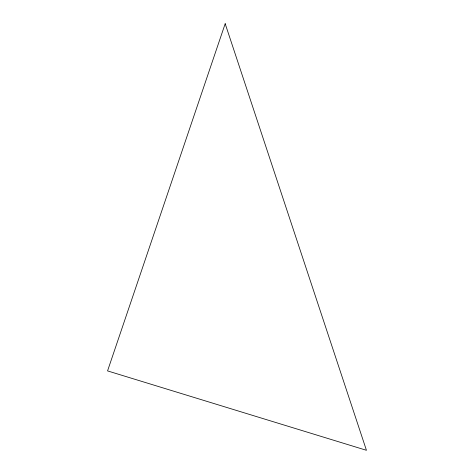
<?xml version="1.0" encoding="UTF-8"?>
<svg xmlns="http://www.w3.org/2000/svg" width="474" height="474" viewBox="0 0 474 474"><rect width="100%" height="100%" fill="white"/><g stroke="black" fill="none" stroke-linecap="round" stroke-linejoin="round"><path stroke-width="0.71" d="M225.186 23.7L107.557 370.905L366.443 450.3L225.186 23.7"/></g></svg>
